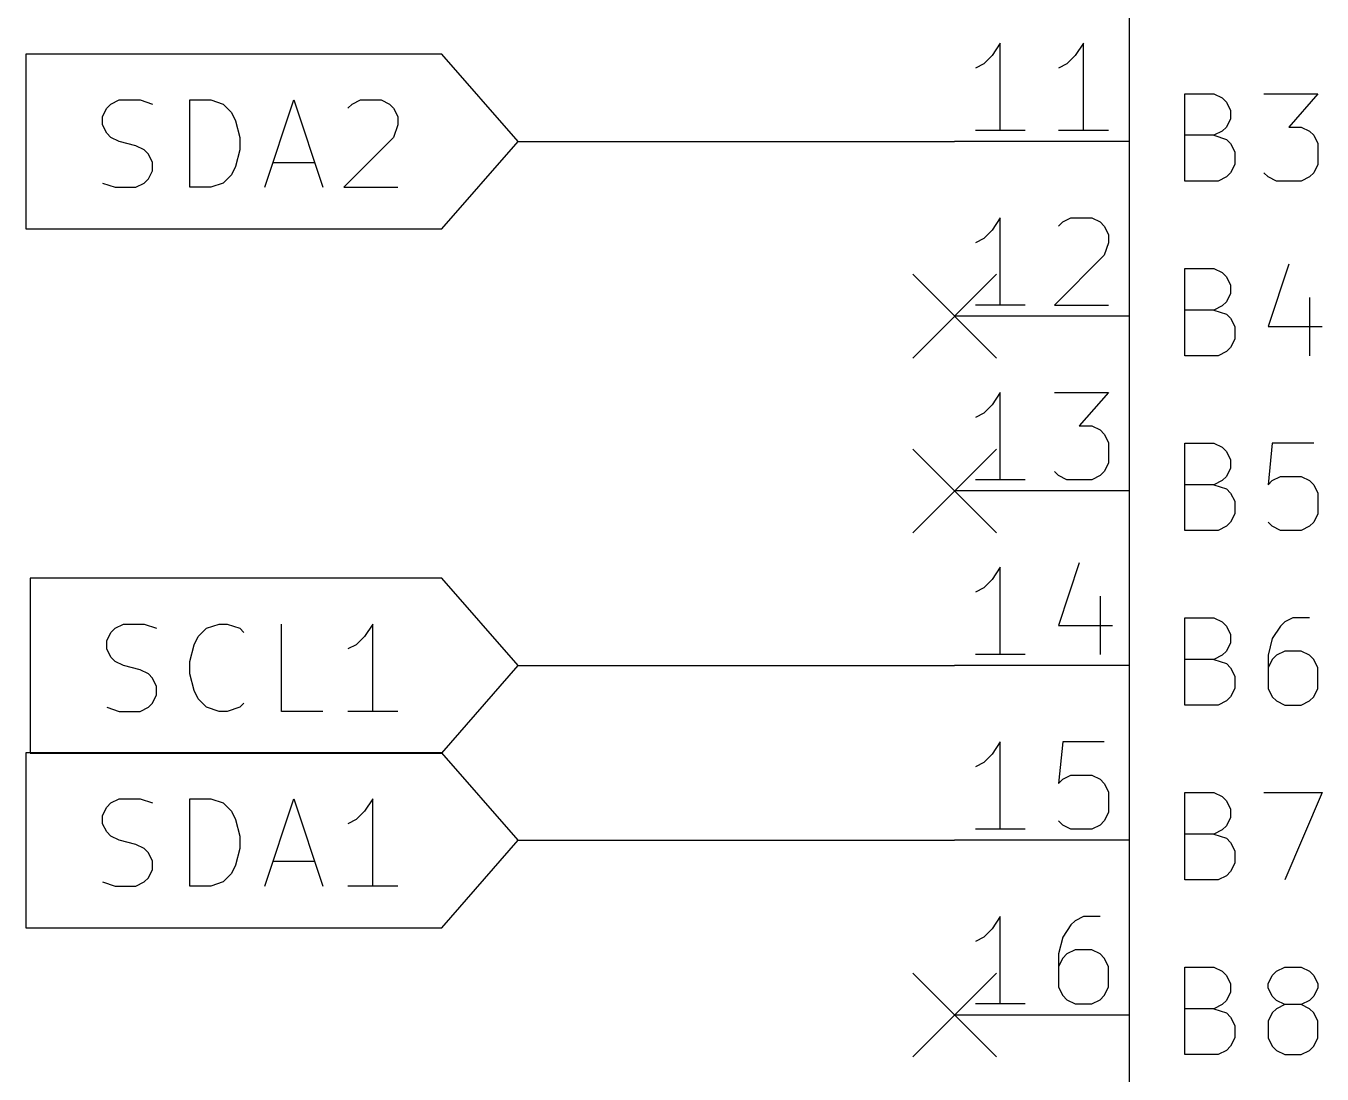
# Model space of a CAD drawing. Extents: x 0.4 to 16.1, y -11.3 to -0.4.
# Drawn here: x 7.368 to 8.11, y -3.934 to -3.334 of the extents above; entities that cross this region are included whole.
import ezdxf

# ---------------------------------------------------------------- set-up
doc = ezdxf.new("R2010")
doc.units = 0
doc.header["$MEASUREMENT"] = 0
for name, color, linetype in [('BLUE2', 5, 'CONTINUOUS'), ('CYAN2', 4, 'CONTINUOUS'), ('GREEN3', 91, 'CONTINUOUS'), ('RED2', 1, 'CONTINUOUS'), ('RED3', 11, 'CONTINUOUS')]:
    doc.layers.add(name, color=color, linetype=linetype)

msp = doc.modelspace()

# ---------------------------------------------------------------- linework, layer by layer
at = {"layer": 'BLUE2', "linetype": 'CONTINUOUS'}
for p, q in [((7.876, -3.476), (7.924, -3.524)), ((7.924, -3.476), (7.876, -3.524)), ((7.876, -3.576), (7.924, -3.624)), ((7.924, -3.576), (7.876, -3.624)), ((7.876, -3.876), (7.924, -3.924)), ((7.924, -3.876), (7.876, -3.924))]:
    msp.add_line(p, q, dxfattribs=at)
at = {"layer": 'CYAN2', "linetype": 'CONTINUOUS'}
for p, q in [((8.0319, -3.42262), (8.0319, -3.37262)), ((8.0319, -3.37262), (8.04857, -3.37262)), ((8.0319, -3.42262), (8.0319, -3.37262)), ((8.0319, -3.37262), (8.04857, -3.37262)), ((8.04857, -3.37262), (8.05333, -3.375)), ((8.04857, -3.37262), (8.05333, -3.375)), ((8.05333, -3.375), (8.05571, -3.37738)), ((8.05333, -3.375), (8.05571, -3.37738)), ((8.05571, -3.37738), (8.05809, -3.38214)), ((8.05571, -3.37738), (8.05809, -3.38214)), ((8.07714, -3.37262), (8.10809, -3.37262)), ((8.07714, -3.37262), (8.10809, -3.37262)), ((8.10809, -3.37262), (8.09143, -3.39167)), ((8.10809, -3.37262), (8.09143, -3.39167)), ((8.05809, -3.38214), (8.05809, -3.3869)), ((8.05809, -3.38214), (8.05809, -3.3869)), ((8.05571, -3.39167), (8.05333, -3.39405)), ((8.05571, -3.39167), (8.05333, -3.39405)), ((8.05809, -3.3869), (8.05571, -3.39167)), ((8.05809, -3.3869), (8.05571, -3.39167)), ((8.09143, -3.39167), (8.09857, -3.39167)), ((8.09143, -3.39167), (8.09857, -3.39167)), ((8.09857, -3.39167), (8.10333, -3.39405)), ((8.09857, -3.39167), (8.10333, -3.39405)), ((8.04857, -3.39643), (8.0319, -3.39643)), ((8.04857, -3.39643), (8.0319, -3.39643)), ((8.05333, -3.39405), (8.04857, -3.39643)), ((8.05333, -3.39405), (8.04857, -3.39643)), ((8.04857, -3.39643), (8.05571, -3.39881)), ((8.04857, -3.39643), (8.05571, -3.39881)), ((8.05571, -3.39881), (8.05809, -3.40119)), ((8.05571, -3.39881), (8.05809, -3.40119)), ((8.10333, -3.39405), (8.10571, -3.39643)), ((8.10333, -3.39405), (8.10571, -3.39643)), ((8.10571, -3.39643), (8.10809, -3.40119)), ((8.10571, -3.39643), (8.10809, -3.40119)), ((8.05809, -3.40119), (8.06047, -3.40595)), ((8.05809, -3.40119), (8.06047, -3.40595)), ((8.06047, -3.40595), (8.06047, -3.41309)), ((8.06047, -3.40595), (8.06047, -3.41309)), ((8.10809, -3.40119), (8.10809, -3.41309)), ((8.10809, -3.40119), (8.10809, -3.41309)), ((8.06047, -3.41309), (8.05809, -3.41785)), ((8.06047, -3.41309), (8.05809, -3.41785)), ((8.10809, -3.41309), (8.10571, -3.41785)), ((8.10809, -3.41309), (8.10571, -3.41785)), ((8.05571, -3.42024), (8.05095, -3.42262)), ((8.05571, -3.42024), (8.05095, -3.42262)), ((8.05809, -3.41785), (8.05571, -3.42024)), ((8.05809, -3.41785), (8.05571, -3.42024)), ((8.07952, -3.42024), (8.07714, -3.41785)), ((8.07952, -3.42024), (8.07714, -3.41785)), ((8.08428, -3.42262), (8.07952, -3.42024)), ((8.08428, -3.42262), (8.07952, -3.42024)), ((8.10333, -3.42024), (8.09857, -3.42262)), ((8.10333, -3.42024), (8.09857, -3.42262)), ((8.10571, -3.41785), (8.10333, -3.42024)), ((8.10571, -3.41785), (8.10333, -3.42024)), ((8.05095, -3.42262), (8.0319, -3.42262)), ((8.05095, -3.42262), (8.0319, -3.42262)), ((8.09857, -3.42262), (8.08428, -3.42262)), ((8.09857, -3.42262), (8.08428, -3.42262)), ((8.0319, -3.52262), (8.0319, -3.47262)), ((8.0319, -3.47262), (8.04857, -3.47262)), ((8.0319, -3.52262), (8.0319, -3.47262)), ((8.0319, -3.47262), (8.04857, -3.47262)), ((8.04857, -3.47262), (8.05333, -3.475)), ((8.04857, -3.47262), (8.05333, -3.475)), ((8.09143, -3.47024), (8.07952, -3.50595)), ((8.09143, -3.47024), (8.07952, -3.50595)), ((8.05333, -3.475), (8.05571, -3.47738)), ((8.05333, -3.475), (8.05571, -3.47738)), ((8.05571, -3.47738), (8.05809, -3.48214)), ((8.05571, -3.47738), (8.05809, -3.48214)), ((8.05809, -3.4869), (8.05571, -3.49167)), ((8.05809, -3.4869), (8.05571, -3.49167)), ((8.05809, -3.48214), (8.05809, -3.4869)), ((8.05809, -3.48214), (8.05809, -3.4869)), ((8.05333, -3.49405), (8.04857, -3.49643)), ((8.05333, -3.49405), (8.04857, -3.49643)), ((8.05571, -3.49167), (8.05333, -3.49405)), ((8.05571, -3.49167), (8.05333, -3.49405)), ((8.10333, -3.48928), (8.10333, -3.52262)), ((8.10333, -3.48928), (8.10333, -3.52262)), ((8.04857, -3.49643), (8.0319, -3.49643)), ((8.04857, -3.49643), (8.0319, -3.49643)), ((8.04857, -3.49643), (8.05571, -3.49881)), ((8.04857, -3.49643), (8.05571, -3.49881)), ((8.05571, -3.49881), (8.05809, -3.50119)), ((8.05571, -3.49881), (8.05809, -3.50119)), ((8.05809, -3.50119), (8.06047, -3.50595)), ((8.05809, -3.50119), (8.06047, -3.50595)), ((8.06047, -3.50595), (8.06047, -3.51309)), ((8.06047, -3.50595), (8.06047, -3.51309)), ((8.07952, -3.50595), (8.11047, -3.50595)), ((8.07952, -3.50595), (8.11047, -3.50595)), ((8.05809, -3.51785), (8.05571, -3.52024)), ((8.05809, -3.51785), (8.05571, -3.52024)), ((8.06047, -3.51309), (8.05809, -3.51785)), ((8.06047, -3.51309), (8.05809, -3.51785)), ((8.05095, -3.52262), (8.0319, -3.52262)), ((8.05095, -3.52262), (8.0319, -3.52262)), ((8.05571, -3.52024), (8.05095, -3.52262)), ((8.05571, -3.52024), (8.05095, -3.52262)), ((8.0319, -3.62262), (8.0319, -3.57262)), ((8.0319, -3.57262), (8.04857, -3.57262)), ((8.0319, -3.62262), (8.0319, -3.57262)), ((8.0319, -3.57262), (8.04857, -3.57262)), ((8.04857, -3.57262), (8.05333, -3.575)), ((8.04857, -3.57262), (8.05333, -3.575)), ((8.05333, -3.575), (8.05571, -3.57738)), ((8.05333, -3.575), (8.05571, -3.57738)), ((8.05571, -3.57738), (8.05809, -3.58214)), ((8.05571, -3.57738), (8.05809, -3.58214)), ((8.0819, -3.57262), (8.07952, -3.59643)), ((8.0819, -3.57262), (8.07952, -3.59643)), ((8.10571, -3.57262), (8.0819, -3.57262)), ((8.10571, -3.57262), (8.0819, -3.57262)), ((8.05809, -3.58214), (8.05809, -3.5869)), ((8.05809, -3.58214), (8.05809, -3.5869)), ((8.05571, -3.59167), (8.05333, -3.59405)), ((8.05571, -3.59167), (8.05333, -3.59405)), ((8.05809, -3.5869), (8.05571, -3.59167)), ((8.05809, -3.5869), (8.05571, -3.59167)), ((8.0819, -3.59405), (8.08667, -3.59167)), ((8.0819, -3.59405), (8.08667, -3.59167)), ((8.08667, -3.59167), (8.09857, -3.59167)), ((8.08667, -3.59167), (8.09857, -3.59167)), ((8.09857, -3.59167), (8.10333, -3.59405)), ((8.09857, -3.59167), (8.10333, -3.59405)), ((8.04857, -3.59643), (8.0319, -3.59643)), ((8.04857, -3.59643), (8.0319, -3.59643)), ((8.05333, -3.59405), (8.04857, -3.59643)), ((8.05333, -3.59405), (8.04857, -3.59643)), ((8.04857, -3.59643), (8.05571, -3.59881)), ((8.04857, -3.59643), (8.05571, -3.59881)), ((8.05571, -3.59881), (8.05809, -3.60119)), ((8.05571, -3.59881), (8.05809, -3.60119)), ((8.07952, -3.59643), (8.0819, -3.59405)), ((8.07952, -3.59643), (8.0819, -3.59405)), ((8.10333, -3.59405), (8.10571, -3.59643)), ((8.10333, -3.59405), (8.10571, -3.59643)), ((8.10571, -3.59643), (8.10809, -3.60119)), ((8.10571, -3.59643), (8.10809, -3.60119)), ((8.05809, -3.60119), (8.06047, -3.60595)), ((8.05809, -3.60119), (8.06047, -3.60595)), ((8.06047, -3.60595), (8.06047, -3.61309)), ((8.06047, -3.60595), (8.06047, -3.61309)), ((8.10809, -3.60119), (8.10809, -3.61309)), ((8.10809, -3.60119), (8.10809, -3.61309)), ((8.06047, -3.61309), (8.05809, -3.61785)), ((8.06047, -3.61309), (8.05809, -3.61785)), ((8.10809, -3.61309), (8.10571, -3.61785)), ((8.10809, -3.61309), (8.10571, -3.61785)), ((8.05571, -3.62024), (8.05095, -3.62262)), ((8.05571, -3.62024), (8.05095, -3.62262)), ((8.05809, -3.61785), (8.05571, -3.62024)), ((8.05809, -3.61785), (8.05571, -3.62024)), ((8.0819, -3.62024), (8.07952, -3.61785)), ((8.0819, -3.62024), (8.07952, -3.61785)), ((8.08667, -3.62262), (8.0819, -3.62024)), ((8.08667, -3.62262), (8.0819, -3.62024)), ((8.10333, -3.62024), (8.09857, -3.62262)), ((8.10333, -3.62024), (8.09857, -3.62262)), ((8.10571, -3.61785), (8.10333, -3.62024)), ((8.10571, -3.61785), (8.10333, -3.62024)), ((8.05095, -3.62262), (8.0319, -3.62262)), ((8.05095, -3.62262), (8.0319, -3.62262)), ((8.09857, -3.62262), (8.08667, -3.62262)), ((8.09857, -3.62262), (8.08667, -3.62262)), ((8.0319, -3.72262), (8.0319, -3.67262)), ((8.0319, -3.67262), (8.04857, -3.67262)), ((8.0319, -3.72262), (8.0319, -3.67262)), ((8.0319, -3.67262), (8.04857, -3.67262)), ((8.04857, -3.67262), (8.05333, -3.675)), ((8.04857, -3.67262), (8.05333, -3.675)), ((8.09381, -3.67262), (8.08905, -3.675)), ((8.09381, -3.67262), (8.08905, -3.675)), ((8.10333, -3.67262), (8.09381, -3.67262)), ((8.10333, -3.67262), (8.09381, -3.67262)), ((8.05333, -3.675), (8.05571, -3.67738)), ((8.05333, -3.675), (8.05571, -3.67738)), ((8.05571, -3.67738), (8.05809, -3.68214)), ((8.05571, -3.67738), (8.05809, -3.68214)), ((8.08667, -3.67738), (8.0819, -3.68452)), ((8.08667, -3.67738), (8.0819, -3.68452)), ((8.08905, -3.675), (8.08667, -3.67738)), ((8.08905, -3.675), (8.08667, -3.67738)), ((8.05809, -3.6869), (8.05571, -3.69167)), ((8.05809, -3.6869), (8.05571, -3.69167)), ((8.05809, -3.68214), (8.05809, -3.6869)), ((8.05809, -3.68214), (8.05809, -3.6869)), ((8.0819, -3.68452), (8.07952, -3.69405)), ((8.0819, -3.68452), (8.07952, -3.69405)), ((8.04857, -3.69643), (8.0319, -3.69643)), ((8.04857, -3.69643), (8.0319, -3.69643)), ((8.05333, -3.69405), (8.04857, -3.69643)), ((8.05333, -3.69405), (8.04857, -3.69643)), ((8.04857, -3.69643), (8.05571, -3.69881)), ((8.04857, -3.69643), (8.05571, -3.69881)), ((8.05571, -3.69167), (8.05333, -3.69405)), ((8.05571, -3.69167), (8.05333, -3.69405)), ((8.07952, -3.69405), (8.07952, -3.71309)), ((8.07952, -3.69405), (8.07952, -3.71309)), ((8.0819, -3.69643), (8.07952, -3.70119)), ((8.0819, -3.69643), (8.07952, -3.70119)), ((8.08428, -3.69405), (8.0819, -3.69643)), ((8.08428, -3.69405), (8.0819, -3.69643)), ((8.08905, -3.69167), (8.08428, -3.69405)), ((8.08905, -3.69167), (8.08428, -3.69405)), ((8.09857, -3.69167), (8.08905, -3.69167)), ((8.09857, -3.69167), (8.08905, -3.69167)), ((8.10333, -3.69405), (8.09857, -3.69167)), ((8.10333, -3.69405), (8.09857, -3.69167)), ((8.10571, -3.69643), (8.10333, -3.69405)), ((8.10571, -3.69643), (8.10333, -3.69405)), ((8.10809, -3.70119), (8.10571, -3.69643)), ((8.10809, -3.70119), (8.10571, -3.69643)), ((8.05571, -3.69881), (8.05809, -3.70119)), ((8.05571, -3.69881), (8.05809, -3.70119)), ((8.05809, -3.70119), (8.06047, -3.70595)), ((8.05809, -3.70119), (8.06047, -3.70595)), ((8.10809, -3.71309), (8.10809, -3.70119)), ((8.10809, -3.71309), (8.10809, -3.70119)), ((8.06047, -3.70595), (8.06047, -3.71309)), ((8.06047, -3.70595), (8.06047, -3.71309)), ((8.05809, -3.71785), (8.05571, -3.72024)), ((8.05809, -3.71785), (8.05571, -3.72024)), ((8.06047, -3.71309), (8.05809, -3.71785)), ((8.06047, -3.71309), (8.05809, -3.71785)), ((8.07952, -3.71309), (8.0819, -3.71785)), ((8.07952, -3.71309), (8.0819, -3.71785)), ((8.0819, -3.71785), (8.08428, -3.72024)), ((8.0819, -3.71785), (8.08428, -3.72024)), ((8.10333, -3.72024), (8.10571, -3.71785)), ((8.10333, -3.72024), (8.10571, -3.71785)), ((8.10571, -3.71785), (8.10809, -3.71309)), ((8.10571, -3.71785), (8.10809, -3.71309)), ((8.05095, -3.72262), (8.0319, -3.72262)), ((8.05095, -3.72262), (8.0319, -3.72262)), ((8.05571, -3.72024), (8.05095, -3.72262)), ((8.05571, -3.72024), (8.05095, -3.72262)), ((8.08428, -3.72024), (8.08905, -3.72262)), ((8.08428, -3.72024), (8.08905, -3.72262)), ((8.08905, -3.72262), (8.09857, -3.72262)), ((8.08905, -3.72262), (8.09857, -3.72262)), ((8.09857, -3.72262), (8.10333, -3.72024)), ((8.09857, -3.72262), (8.10333, -3.72024)), ((8.0319, -3.82262), (8.0319, -3.77262)), ((8.0319, -3.77262), (8.04857, -3.77262)), ((8.0319, -3.82262), (8.0319, -3.77262)), ((8.0319, -3.77262), (8.04857, -3.77262)), ((8.04857, -3.77262), (8.05333, -3.775)), ((8.04857, -3.77262), (8.05333, -3.775)), ((8.05333, -3.775), (8.05571, -3.77738)), ((8.05333, -3.775), (8.05571, -3.77738)), ((8.05571, -3.77738), (8.05809, -3.78214)), ((8.05571, -3.77738), (8.05809, -3.78214)), ((8.07714, -3.77262), (8.11047, -3.77262)), ((8.07714, -3.77262), (8.11047, -3.77262)), ((8.11047, -3.77262), (8.08905, -3.82262)), ((8.11047, -3.77262), (8.08905, -3.82262)), ((8.05809, -3.78214), (8.05809, -3.7869)), ((8.05809, -3.78214), (8.05809, -3.7869)), ((8.05571, -3.79167), (8.05333, -3.79405)), ((8.05571, -3.79167), (8.05333, -3.79405)), ((8.05809, -3.7869), (8.05571, -3.79167)), ((8.05809, -3.7869), (8.05571, -3.79167)), ((8.04857, -3.79643), (8.0319, -3.79643)), ((8.04857, -3.79643), (8.0319, -3.79643)), ((8.05333, -3.79405), (8.04857, -3.79643)), ((8.05333, -3.79405), (8.04857, -3.79643)), ((8.04857, -3.79643), (8.05571, -3.79881)), ((8.04857, -3.79643), (8.05571, -3.79881)), ((8.05571, -3.79881), (8.05809, -3.80119)), ((8.05571, -3.79881), (8.05809, -3.80119)), ((8.05809, -3.80119), (8.06047, -3.80595)), ((8.05809, -3.80119), (8.06047, -3.80595)), ((8.06047, -3.80595), (8.06047, -3.81309)), ((8.06047, -3.80595), (8.06047, -3.81309)), ((8.06047, -3.81309), (8.05809, -3.81785)), ((8.06047, -3.81309), (8.05809, -3.81785)), ((8.05095, -3.82262), (8.0319, -3.82262)), ((8.05095, -3.82262), (8.0319, -3.82262)), ((8.05571, -3.82024), (8.05095, -3.82262)), ((8.05571, -3.82024), (8.05095, -3.82262)), ((8.05809, -3.81785), (8.05571, -3.82024)), ((8.05809, -3.81785), (8.05571, -3.82024)), ((8.0319, -3.92262), (8.0319, -3.87262)), ((8.0319, -3.87262), (8.04857, -3.87262)), ((8.0319, -3.92262), (8.0319, -3.87262)), ((8.0319, -3.87262), (8.04857, -3.87262)), ((8.04857, -3.87262), (8.05333, -3.875)), ((8.04857, -3.87262), (8.05333, -3.875)), ((8.05333, -3.875), (8.05571, -3.87738)), ((8.05333, -3.875), (8.05571, -3.87738)), ((8.0819, -3.87738), (8.08428, -3.875)), ((8.0819, -3.87738), (8.08428, -3.875)), ((8.08428, -3.875), (8.08905, -3.87262)), ((8.08428, -3.875), (8.08905, -3.87262)), ((8.08905, -3.87262), (8.09857, -3.87262)), ((8.08905, -3.87262), (8.09857, -3.87262)), ((8.09857, -3.87262), (8.10333, -3.875)), ((8.09857, -3.87262), (8.10333, -3.875)), ((8.10333, -3.875), (8.10571, -3.87738)), ((8.10333, -3.875), (8.10571, -3.87738)), ((8.05571, -3.87738), (8.05809, -3.88214)), ((8.05571, -3.87738), (8.05809, -3.88214)), ((8.05809, -3.88214), (8.05809, -3.8869)), ((8.05809, -3.88214), (8.05809, -3.8869)), ((8.07952, -3.88214), (8.0819, -3.87738)), ((8.07952, -3.88214), (8.0819, -3.87738)), ((8.07952, -3.88452), (8.07952, -3.88214)), ((8.07952, -3.88452), (8.07952, -3.88214)), ((8.10571, -3.87738), (8.10809, -3.88214)), ((8.10571, -3.87738), (8.10809, -3.88214)), ((8.10809, -3.88214), (8.10809, -3.88452)), ((8.10809, -3.88214), (8.10809, -3.88452)), ((8.05809, -3.8869), (8.05571, -3.89167)), ((8.05809, -3.8869), (8.05571, -3.89167)), ((8.0819, -3.88928), (8.07952, -3.88452)), ((8.0819, -3.88928), (8.07952, -3.88452)), ((8.08428, -3.89167), (8.0819, -3.88928)), ((8.08428, -3.89167), (8.0819, -3.88928)), ((8.10571, -3.88928), (8.10333, -3.89167)), ((8.10571, -3.88928), (8.10333, -3.89167)), ((8.10809, -3.88452), (8.10571, -3.88928)), ((8.10809, -3.88452), (8.10571, -3.88928)), ((8.04857, -3.89643), (8.0319, -3.89643)), ((8.04857, -3.89643), (8.0319, -3.89643)), ((8.05333, -3.89405), (8.04857, -3.89643)), ((8.05333, -3.89405), (8.04857, -3.89643)), ((8.04857, -3.89643), (8.05571, -3.89881)), ((8.04857, -3.89643), (8.05571, -3.89881)), ((8.05571, -3.89167), (8.05333, -3.89405)), ((8.05571, -3.89167), (8.05333, -3.89405)), ((8.08428, -3.89643), (8.0819, -3.89881)), ((8.08428, -3.89643), (8.0819, -3.89881)), ((8.08905, -3.89405), (8.08428, -3.89167)), ((8.08905, -3.89405), (8.08428, -3.89167)), ((8.08905, -3.89405), (8.08428, -3.89643)), ((8.08905, -3.89405), (8.08428, -3.89643)), ((8.09857, -3.89405), (8.08905, -3.89405)), ((8.09857, -3.89405), (8.08905, -3.89405)), ((8.10333, -3.89167), (8.09857, -3.89405)), ((8.10333, -3.89167), (8.09857, -3.89405)), ((8.10333, -3.89643), (8.09857, -3.89405)), ((8.10333, -3.89643), (8.09857, -3.89405)), ((8.10571, -3.89881), (8.10333, -3.89643)), ((8.10571, -3.89881), (8.10333, -3.89643)), ((8.05571, -3.89881), (8.05809, -3.90119)), ((8.05571, -3.89881), (8.05809, -3.90119)), ((8.05809, -3.90119), (8.06047, -3.90595)), ((8.05809, -3.90119), (8.06047, -3.90595)), ((8.0819, -3.89881), (8.07952, -3.90357)), ((8.0819, -3.89881), (8.07952, -3.90357)), ((8.07952, -3.90357), (8.07952, -3.91309)), ((8.07952, -3.90357), (8.07952, -3.91309)), ((8.10809, -3.90357), (8.10571, -3.89881)), ((8.10809, -3.90357), (8.10571, -3.89881)), ((8.10809, -3.91309), (8.10809, -3.90357)), ((8.10809, -3.91309), (8.10809, -3.90357)), ((8.06047, -3.90595), (8.06047, -3.91309)), ((8.06047, -3.90595), (8.06047, -3.91309)), ((8.05809, -3.91785), (8.05571, -3.92024)), ((8.05809, -3.91785), (8.05571, -3.92024)), ((8.06047, -3.91309), (8.05809, -3.91785)), ((8.06047, -3.91309), (8.05809, -3.91785)), ((8.07952, -3.91309), (8.0819, -3.91785)), ((8.07952, -3.91309), (8.0819, -3.91785)), ((8.0819, -3.91785), (8.08428, -3.92024)), ((8.0819, -3.91785), (8.08428, -3.92024)), ((8.10333, -3.92024), (8.10571, -3.91785)), ((8.10333, -3.92024), (8.10571, -3.91785)), ((8.10571, -3.91785), (8.10809, -3.91309)), ((8.10571, -3.91785), (8.10809, -3.91309)), ((8.05095, -3.92262), (8.0319, -3.92262)), ((8.05095, -3.92262), (8.0319, -3.92262)), ((8.05571, -3.92024), (8.05095, -3.92262)), ((8.05571, -3.92024), (8.05095, -3.92262)), ((8.08428, -3.92024), (8.08905, -3.92262)), ((8.08428, -3.92024), (8.08905, -3.92262)), ((8.08905, -3.92262), (8.09857, -3.92262)), ((8.08905, -3.92262), (8.09857, -3.92262)), ((8.09857, -3.92262), (8.10333, -3.92024)), ((8.09857, -3.92262), (8.10333, -3.92024))]:
    msp.add_line(p, q, dxfattribs=at)
at = {"layer": 'GREEN3', "linetype": 'CONTINUOUS'}
for p, q in [((7.65, -3.4), (7.9, -3.4)), ((7.65, -3.7), (7.9, -3.7)), ((7.65, -3.8), (7.9, -3.8))]:
    msp.add_line(p, q, dxfattribs=at)
at = {"layer": 'RED2', "linetype": 'CONTINUOUS'}
for p, q in [((8, -2.3), (8, -4.35)), ((7.60625, -3.34998), (7.36813, -3.34998)), ((7.36813, -3.34998), (7.36813, -3.4)), ((7.65, -3.4), (7.60625, -3.34998)), ((7.41681, -3.37857), (7.42157, -3.37619)), ((7.42157, -3.37619), (7.43348, -3.37619)), ((7.43348, -3.37619), (7.44062, -3.37857)), ((7.46205, -3.42619), (7.46205, -3.37619)), ((7.46205, -3.37619), (7.47395, -3.37619)), ((7.47395, -3.37619), (7.48109, -3.37857)), ((7.50491, -3.42619), (7.52157, -3.37619)), ((7.52157, -3.37619), (7.53824, -3.42619)), ((7.55491, -3.37857), (7.55967, -3.37619)), ((7.55967, -3.37619), (7.57157, -3.37619)), ((7.57157, -3.37619), (7.57633, -3.37857)), ((7.41205, -3.38572), (7.41443, -3.38095)), ((7.41443, -3.38095), (7.41681, -3.37857)), ((7.48109, -3.37857), (7.48586, -3.38333)), ((7.48586, -3.38333), (7.48824, -3.3881)), ((7.55252, -3.38095), (7.55491, -3.37857)), ((7.57633, -3.37857), (7.57872, -3.38095)), ((7.57872, -3.38095), (7.58109, -3.38572)), ((7.41205, -3.39048), (7.41205, -3.38572)), ((7.41443, -3.39524), (7.41205, -3.39048)), ((7.48824, -3.3881), (7.49062, -3.39762)), ((7.58109, -3.39048), (7.57872, -3.39762)), ((7.58109, -3.38572), (7.58109, -3.39048)), ((7.41681, -3.39762), (7.41443, -3.39524)), ((7.42157, -3.4), (7.41681, -3.39762)), ((7.49062, -3.39762), (7.49062, -3.40476)), ((7.57872, -3.39762), (7.55015, -3.42619)), ((7.36813, -3.4), (7.36813, -3.45002)), ((7.43109, -3.40238), (7.42157, -3.4)), ((7.43586, -3.40476), (7.43109, -3.40238)), ((7.43824, -3.40715), (7.43586, -3.40476)), ((7.44062, -3.41191), (7.43824, -3.40715)), ((7.49062, -3.40476), (7.48824, -3.41429)), ((7.60625, -3.45002), (7.65, -3.4)), ((8, -3.4), (7.9, -3.4)), ((8, -3.4), (7.9, -3.4)), ((7.44062, -3.41667), (7.44062, -3.41191)), ((7.48824, -3.41429), (7.48586, -3.41905)), ((7.50967, -3.41191), (7.53348, -3.41191)), ((7.43586, -3.42381), (7.43824, -3.42143)), ((7.43824, -3.42143), (7.44062, -3.41667)), ((7.48586, -3.41905), (7.48109, -3.42381)), ((7.41205, -3.42381), (7.41919, -3.42619)), ((7.41919, -3.42619), (7.43109, -3.42619)), ((7.43109, -3.42619), (7.43586, -3.42381)), ((7.47395, -3.42619), (7.46205, -3.42619)), ((7.48109, -3.42381), (7.47395, -3.42619)), ((7.55015, -3.42619), (7.58109, -3.42619)), ((7.36813, -3.45002), (7.60625, -3.45002)), ((8, -3.5), (7.9, -3.5)), ((8, -3.5), (7.9, -3.5)), ((8, -3.6), (7.9, -3.6)), ((8, -3.6), (7.9, -3.6)), ((7.60625, -3.64998), (7.37052, -3.64998)), ((7.37052, -3.64998), (7.37052, -3.7)), ((7.65, -3.7), (7.60625, -3.64998)), ((7.41443, -3.68572), (7.41681, -3.68095)), ((7.41681, -3.68095), (7.41919, -3.67857)), ((7.41919, -3.67857), (7.42395, -3.67619)), ((7.42395, -3.67619), (7.43586, -3.67619)), ((7.43586, -3.67619), (7.443, -3.67857)), ((7.46681, -3.68333), (7.47157, -3.67857)), ((7.47157, -3.67857), (7.47872, -3.67619)), ((7.47872, -3.67619), (7.48348, -3.67619)), ((7.48348, -3.67619), (7.49062, -3.67857)), ((7.49062, -3.67857), (7.493, -3.68095)), ((7.51443, -3.72619), (7.51443, -3.67619)), ((7.56681, -3.67619), (7.56205, -3.68333)), ((7.56681, -3.72619), (7.56681, -3.67619)), ((7.41443, -3.69048), (7.41443, -3.68572)), ((7.46205, -3.69762), (7.46443, -3.6881)), ((7.46443, -3.6881), (7.46681, -3.68333)), ((7.55729, -3.6881), (7.55252, -3.69048)), ((7.56205, -3.68333), (7.55729, -3.6881)), ((7.41681, -3.69524), (7.41443, -3.69048)), ((7.41919, -3.69762), (7.41681, -3.69524)), ((7.37052, -3.7), (7.37052, -3.75002)), ((7.42395, -3.7), (7.41919, -3.69762)), ((7.43348, -3.70238), (7.42395, -3.7)), ((7.43824, -3.70476), (7.43348, -3.70238)), ((7.46205, -3.70476), (7.46205, -3.69762)), ((7.60625, -3.75002), (7.65, -3.7)), ((8, -3.7), (7.9, -3.7)), ((8, -3.7), (7.9, -3.7)), ((7.44062, -3.70715), (7.43824, -3.70476)), ((7.443, -3.71191), (7.44062, -3.70715)), ((7.46443, -3.71429), (7.46205, -3.70476)), ((7.44062, -3.72143), (7.443, -3.71667)), ((7.443, -3.71667), (7.443, -3.71191)), ((7.46681, -3.71905), (7.46443, -3.71429)), ((7.47157, -3.72381), (7.46681, -3.71905)), ((7.41443, -3.72381), (7.42157, -3.72619)), ((7.42157, -3.72619), (7.43348, -3.72619)), ((7.43348, -3.72619), (7.43824, -3.72381)), ((7.43824, -3.72381), (7.44062, -3.72143)), ((7.47872, -3.72619), (7.47157, -3.72381)), ((7.48348, -3.72619), (7.47872, -3.72619)), ((7.49062, -3.72381), (7.48348, -3.72619)), ((7.493, -3.72143), (7.49062, -3.72381)), ((7.53824, -3.72619), (7.51443, -3.72619)), ((7.58109, -3.72619), (7.55252, -3.72619)), ((7.60625, -3.74998), (7.36813, -3.74998)), ((7.36813, -3.74998), (7.36813, -3.8)), ((7.37052, -3.75002), (7.60625, -3.75002)), ((7.65, -3.8), (7.60625, -3.74998)), ((7.41681, -3.77857), (7.42157, -3.77619)), ((7.42157, -3.77619), (7.43348, -3.77619)), ((7.43348, -3.77619), (7.44062, -3.77857)), ((7.46205, -3.82619), (7.46205, -3.77619)), ((7.46205, -3.77619), (7.47395, -3.77619)), ((7.47395, -3.77619), (7.48109, -3.77857)), ((7.50491, -3.82619), (7.52157, -3.77619)), ((7.52157, -3.77619), (7.53824, -3.82619)), ((7.56681, -3.77619), (7.56205, -3.78333)), ((7.56681, -3.82619), (7.56681, -3.77619)), ((7.41205, -3.78572), (7.41443, -3.78095)), ((7.41205, -3.79048), (7.41205, -3.78572)), ((7.41443, -3.78095), (7.41681, -3.77857)), ((7.48109, -3.77857), (7.48586, -3.78333)), ((7.48586, -3.78333), (7.48824, -3.7881)), ((7.56205, -3.78333), (7.55729, -3.7881)), ((7.41443, -3.79524), (7.41205, -3.79048)), ((7.48824, -3.7881), (7.49062, -3.79762)), ((7.55729, -3.7881), (7.55252, -3.79048)), ((7.36813, -3.8), (7.36813, -3.85002)), ((7.41681, -3.79762), (7.41443, -3.79524)), ((7.42157, -3.8), (7.41681, -3.79762)), ((7.43109, -3.80238), (7.42157, -3.8)), ((7.49062, -3.79762), (7.49062, -3.80476)), ((7.60625, -3.85002), (7.65, -3.8)), ((8, -3.8), (7.9, -3.8)), ((8, -3.8), (7.9, -3.8)), ((7.43586, -3.80476), (7.43109, -3.80238)), ((7.43824, -3.80715), (7.43586, -3.80476)), ((7.44062, -3.81191), (7.43824, -3.80715)), ((7.49062, -3.80476), (7.48824, -3.81429)), ((7.44062, -3.81667), (7.44062, -3.81191)), ((7.48824, -3.81429), (7.48586, -3.81905)), ((7.50967, -3.81191), (7.53348, -3.81191)), ((7.43586, -3.82381), (7.43824, -3.82143)), ((7.43824, -3.82143), (7.44062, -3.81667)), ((7.48586, -3.81905), (7.48109, -3.82381)), ((7.41205, -3.82381), (7.41919, -3.82619)), ((7.41919, -3.82619), (7.43109, -3.82619)), ((7.43109, -3.82619), (7.43586, -3.82381)), ((7.47395, -3.82619), (7.46205, -3.82619)), ((7.48109, -3.82381), (7.47395, -3.82619)), ((7.58109, -3.82619), (7.55252, -3.82619)), ((7.36813, -3.85002), (7.60625, -3.85002)), ((8, -3.9), (7.9, -3.9)), ((8, -3.9), (7.9, -3.9))]:
    msp.add_line(p, q, dxfattribs=at)
at = {"layer": 'RED3', "linetype": 'CONTINUOUS'}
for p, q in [((7.92619, -3.34362), (7.92143, -3.35076)), ((7.92619, -3.34362), (7.92143, -3.35076)), ((7.92619, -3.39362), (7.92619, -3.34362)), ((7.92619, -3.39362), (7.92619, -3.34362)), ((7.97381, -3.34362), (7.96905, -3.35076)), ((7.97381, -3.34362), (7.96905, -3.35076)), ((7.97381, -3.39362), (7.97381, -3.34362)), ((7.97381, -3.39362), (7.97381, -3.34362)), ((7.92143, -3.35076), (7.91667, -3.35552)), ((7.92143, -3.35076), (7.91667, -3.35552)), ((7.96905, -3.35076), (7.96428, -3.35552)), ((7.96905, -3.35076), (7.96428, -3.35552)), ((7.91667, -3.35552), (7.9119, -3.3579)), ((7.91667, -3.35552), (7.9119, -3.3579)), ((7.96428, -3.35552), (7.95952, -3.3579)), ((7.96428, -3.35552), (7.95952, -3.3579)), ((7.94047, -3.39362), (7.9119, -3.39362)), ((7.94047, -3.39362), (7.9119, -3.39362)), ((7.98809, -3.39362), (7.95952, -3.39362)), ((7.98809, -3.39362), (7.95952, -3.39362)), ((7.92619, -3.44362), (7.92143, -3.45076)), ((7.92619, -3.44362), (7.92143, -3.45076)), ((7.92619, -3.49362), (7.92619, -3.44362)), ((7.92619, -3.49362), (7.92619, -3.44362)), ((7.9619, -3.446), (7.96667, -3.44362)), ((7.9619, -3.446), (7.96667, -3.44362)), ((7.96667, -3.44362), (7.97857, -3.44362)), ((7.96667, -3.44362), (7.97857, -3.44362)), ((7.97857, -3.44362), (7.98333, -3.446)), ((7.97857, -3.44362), (7.98333, -3.446)), ((7.92143, -3.45076), (7.91667, -3.45552)), ((7.92143, -3.45076), (7.91667, -3.45552)), ((7.95952, -3.44838), (7.9619, -3.446)), ((7.95952, -3.44838), (7.9619, -3.446)), ((7.98333, -3.446), (7.98571, -3.44838)), ((7.98333, -3.446), (7.98571, -3.44838)), ((7.98571, -3.44838), (7.98809, -3.45314)), ((7.98571, -3.44838), (7.98809, -3.45314)), ((7.91667, -3.45552), (7.9119, -3.4579)), ((7.91667, -3.45552), (7.9119, -3.4579)), ((7.98809, -3.4579), (7.98571, -3.46505)), ((7.98809, -3.4579), (7.98571, -3.46505)), ((7.98809, -3.45314), (7.98809, -3.4579)), ((7.98809, -3.45314), (7.98809, -3.4579)), ((7.98571, -3.46505), (7.95714, -3.49362)), ((7.98571, -3.46505), (7.95714, -3.49362)), ((7.94047, -3.49362), (7.9119, -3.49362)), ((7.94047, -3.49362), (7.9119, -3.49362)), ((7.95714, -3.49362), (7.98809, -3.49362)), ((7.95714, -3.49362), (7.98809, -3.49362)), ((7.92619, -3.54362), (7.92143, -3.55076)), ((7.92619, -3.54362), (7.92143, -3.55076)), ((7.92619, -3.59362), (7.92619, -3.54362)), ((7.92619, -3.59362), (7.92619, -3.54362)), ((7.95714, -3.54362), (7.98809, -3.54362)), ((7.95714, -3.54362), (7.98809, -3.54362)), ((7.98809, -3.54362), (7.97143, -3.56267)), ((7.98809, -3.54362), (7.97143, -3.56267)), ((7.91667, -3.55552), (7.9119, -3.5579)), ((7.91667, -3.55552), (7.9119, -3.5579)), ((7.92143, -3.55076), (7.91667, -3.55552)), ((7.92143, -3.55076), (7.91667, -3.55552)), ((7.97143, -3.56267), (7.97857, -3.56267)), ((7.97143, -3.56267), (7.97857, -3.56267)), ((7.97857, -3.56267), (7.98333, -3.56505)), ((7.97857, -3.56267), (7.98333, -3.56505)), ((7.98333, -3.56505), (7.98571, -3.56743)), ((7.98333, -3.56505), (7.98571, -3.56743)), ((7.98571, -3.56743), (7.98809, -3.57219)), ((7.98571, -3.56743), (7.98809, -3.57219)), ((7.98809, -3.57219), (7.98809, -3.58409)), ((7.98809, -3.57219), (7.98809, -3.58409)), ((7.98809, -3.58409), (7.98571, -3.58885)), ((7.98809, -3.58409), (7.98571, -3.58885)), ((7.95952, -3.59124), (7.95714, -3.58885)), ((7.95952, -3.59124), (7.95714, -3.58885)), ((7.96428, -3.59362), (7.95952, -3.59124)), ((7.96428, -3.59362), (7.95952, -3.59124)), ((7.98333, -3.59124), (7.97857, -3.59362)), ((7.98333, -3.59124), (7.97857, -3.59362)), ((7.98571, -3.58885), (7.98333, -3.59124)), ((7.98571, -3.58885), (7.98333, -3.59124)), ((7.94047, -3.59362), (7.9119, -3.59362)), ((7.94047, -3.59362), (7.9119, -3.59362)), ((7.97857, -3.59362), (7.96428, -3.59362)), ((7.97857, -3.59362), (7.96428, -3.59362)), ((7.92619, -3.64362), (7.92143, -3.65076)), ((7.92619, -3.64362), (7.92143, -3.65076)), ((7.92619, -3.69362), (7.92619, -3.64362)), ((7.92619, -3.69362), (7.92619, -3.64362)), ((7.97143, -3.64124), (7.95952, -3.67695)), ((7.97143, -3.64124), (7.95952, -3.67695)), ((7.92143, -3.65076), (7.91667, -3.65552)), ((7.92143, -3.65076), (7.91667, -3.65552)), ((7.91667, -3.65552), (7.9119, -3.6579)), ((7.91667, -3.65552), (7.9119, -3.6579)), ((7.98333, -3.66028), (7.98333, -3.69362)), ((7.98333, -3.66028), (7.98333, -3.69362)), ((7.95952, -3.67695), (7.99047, -3.67695)), ((7.95952, -3.67695), (7.99047, -3.67695)), ((7.94047, -3.69362), (7.9119, -3.69362)), ((7.94047, -3.69362), (7.9119, -3.69362)), ((7.92619, -3.74362), (7.92143, -3.75076)), ((7.92619, -3.74362), (7.92143, -3.75076)), ((7.92619, -3.79362), (7.92619, -3.74362)), ((7.92619, -3.79362), (7.92619, -3.74362)), ((7.9619, -3.74362), (7.95952, -3.76743)), ((7.9619, -3.74362), (7.95952, -3.76743)), ((7.98571, -3.74362), (7.9619, -3.74362)), ((7.98571, -3.74362), (7.9619, -3.74362)), ((7.91667, -3.75552), (7.9119, -3.7579)), ((7.91667, -3.75552), (7.9119, -3.7579)), ((7.92143, -3.75076), (7.91667, -3.75552)), ((7.92143, -3.75076), (7.91667, -3.75552)), ((7.9619, -3.76505), (7.96667, -3.76267)), ((7.9619, -3.76505), (7.96667, -3.76267)), ((7.96667, -3.76267), (7.97857, -3.76267)), ((7.96667, -3.76267), (7.97857, -3.76267)), ((7.97857, -3.76267), (7.98333, -3.76505)), ((7.97857, -3.76267), (7.98333, -3.76505)), ((7.95952, -3.76743), (7.9619, -3.76505)), ((7.95952, -3.76743), (7.9619, -3.76505)), ((7.98333, -3.76505), (7.98571, -3.76743)), ((7.98333, -3.76505), (7.98571, -3.76743)), ((7.98571, -3.76743), (7.98809, -3.77219)), ((7.98571, -3.76743), (7.98809, -3.77219)), ((7.98809, -3.77219), (7.98809, -3.78409)), ((7.98809, -3.77219), (7.98809, -3.78409)), ((7.98809, -3.78409), (7.98571, -3.78885)), ((7.98809, -3.78409), (7.98571, -3.78885)), ((7.9619, -3.79124), (7.95952, -3.78885)), ((7.9619, -3.79124), (7.95952, -3.78885)), ((7.96667, -3.79362), (7.9619, -3.79124)), ((7.96667, -3.79362), (7.9619, -3.79124)), ((7.98333, -3.79124), (7.97857, -3.79362)), ((7.98333, -3.79124), (7.97857, -3.79362)), ((7.98571, -3.78885), (7.98333, -3.79124)), ((7.98571, -3.78885), (7.98333, -3.79124)), ((7.94047, -3.79362), (7.9119, -3.79362)), ((7.94047, -3.79362), (7.9119, -3.79362)), ((7.97857, -3.79362), (7.96667, -3.79362)), ((7.97857, -3.79362), (7.96667, -3.79362)), ((7.92619, -3.84362), (7.92143, -3.85076)), ((7.92619, -3.84362), (7.92143, -3.85076)), ((7.92619, -3.89362), (7.92619, -3.84362)), ((7.92619, -3.89362), (7.92619, -3.84362)), ((7.97381, -3.84362), (7.96905, -3.846)), ((7.97381, -3.84362), (7.96905, -3.846)), ((7.98333, -3.84362), (7.97381, -3.84362)), ((7.98333, -3.84362), (7.97381, -3.84362)), ((7.92143, -3.85076), (7.91667, -3.85552)), ((7.92143, -3.85076), (7.91667, -3.85552)), ((7.96667, -3.84838), (7.9619, -3.85552)), ((7.96667, -3.84838), (7.9619, -3.85552)), ((7.96905, -3.846), (7.96667, -3.84838)), ((7.96905, -3.846), (7.96667, -3.84838)), ((7.91667, -3.85552), (7.9119, -3.8579)), ((7.91667, -3.85552), (7.9119, -3.8579)), ((7.9619, -3.85552), (7.95952, -3.86505)), ((7.9619, -3.85552), (7.95952, -3.86505)), ((7.95952, -3.86505), (7.95952, -3.88409)), ((7.95952, -3.86505), (7.95952, -3.88409)), ((7.9619, -3.86743), (7.95952, -3.87219)), ((7.9619, -3.86743), (7.95952, -3.87219)), ((7.96428, -3.86505), (7.9619, -3.86743)), ((7.96428, -3.86505), (7.9619, -3.86743)), ((7.96905, -3.86267), (7.96428, -3.86505)), ((7.96905, -3.86267), (7.96428, -3.86505)), ((7.97857, -3.86267), (7.96905, -3.86267)), ((7.97857, -3.86267), (7.96905, -3.86267)), ((7.98333, -3.86505), (7.97857, -3.86267)), ((7.98333, -3.86505), (7.97857, -3.86267)), ((7.98571, -3.86743), (7.98333, -3.86505)), ((7.98571, -3.86743), (7.98333, -3.86505)), ((7.98809, -3.87219), (7.98571, -3.86743)), ((7.98809, -3.87219), (7.98571, -3.86743)), ((7.98809, -3.88409), (7.98809, -3.87219)), ((7.98809, -3.88409), (7.98809, -3.87219)), ((7.95952, -3.88409), (7.9619, -3.88885)), ((7.95952, -3.88409), (7.9619, -3.88885)), ((7.9619, -3.88885), (7.96428, -3.89124)), ((7.9619, -3.88885), (7.96428, -3.89124)), ((7.98333, -3.89124), (7.98571, -3.88885)), ((7.98333, -3.89124), (7.98571, -3.88885)), ((7.98571, -3.88885), (7.98809, -3.88409)), ((7.98571, -3.88885), (7.98809, -3.88409)), ((7.94047, -3.89362), (7.9119, -3.89362)), ((7.94047, -3.89362), (7.9119, -3.89362)), ((7.96428, -3.89124), (7.96905, -3.89362)), ((7.96428, -3.89124), (7.96905, -3.89362)), ((7.96905, -3.89362), (7.97857, -3.89362)), ((7.96905, -3.89362), (7.97857, -3.89362)), ((7.97857, -3.89362), (7.98333, -3.89124)), ((7.97857, -3.89362), (7.98333, -3.89124))]:
    msp.add_line(p, q, dxfattribs=at)

doc.saveas('drawing.dxf')
